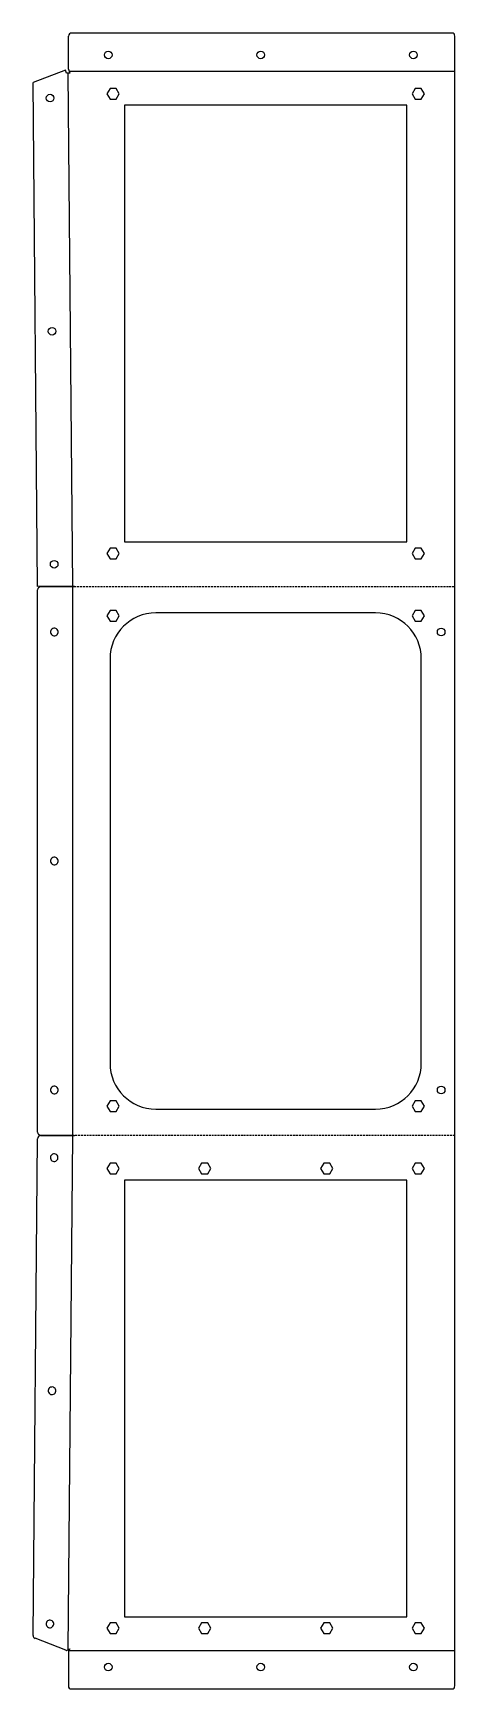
# Model space of a CAD drawing. Header units: millimetres. Extents: x -24 to 252, y -542 to 542.
import ezdxf

# ---------------------------------------------------------------- set-up
doc = ezdxf.new("R2010")
doc.units = ezdxf.units.MM
doc.linetypes.add('HIDDEN', pattern=[1.905, 1.27, -0.635])

msp = doc.modelspace()

# ---------------------------------------------------------------- linework, layer by layer
at = {"color": 7, "linetype": 'Continuous', "lineweight": 25}
for p, q in [((-0.9, 518.7), (-0.8, 540.3)), ((250.4, 542.3), (1.2, 542.3)), ((252.4, -540.3), (252.4, 540.3)), ((-2.8, 518), (-24, 509.8)), ((-21.1, 179.9), (-24, 509.8)), ((-2.1, 516.1), (-2.8, 518)), ((0, 516.1), (-2.1, 516.1)), ((-0.9, 518.7), (0, 516.1)), ((26.4, 506), (24.4, 502.5)), ((24.4, 502.5), (26.4, 499)), ((30.4, 506), (26.4, 506)), ((26.4, 499), (30.4, 499)), ((32.4, 502.5), (30.4, 506)), ((30.4, 499), (32.4, 502.5)), ((226.4, 506), (224.4, 502.5)), ((224.4, 502.5), (226.4, 499)), ((230.4, 506), (226.4, 506)), ((226.4, 499), (230.4, 499)), ((232.4, 502.5), (230.4, 506)), ((230.4, 499), (232.4, 502.5)), ((220.9, 495), (35.9, 495)), ((35.9, 495), (35.9, 209)), ((220.9, 209), (220.9, 495)), ((35.9, 209), (220.9, 209)), ((26.4, 205), (24.4, 201.5)), ((24.4, 201.5), (26.4, 198)), ((30.4, 205), (26.4, 205)), ((26.4, 198), (30.4, 198)), ((32.4, 201.5), (30.4, 205)), ((30.4, 198), (32.4, 201.5)), ((226.4, 205), (224.4, 201.5)), ((224.4, 201.5), (226.4, 198)), ((230.4, 205), (226.4, 205)), ((226.4, 198), (230.4, 198)), ((232.4, 201.5), (230.4, 205)), ((230.4, 198), (232.4, 201.5)), ((3, 180.1), (-21.1, 179.9)), ((-21.1, -177.6), (-21.1, 177.6)), ((3, 179.6), (-19.1, 179.6)), ((3, 180.1), (3, 179.6)), ((26.4, 164), (24.4, 160.5)), ((30.4, 164), (26.4, 164)), ((32.4, 160.5), (30.4, 164)), ((226.4, 164), (224.4, 160.5)), ((230.4, 164), (226.4, 164)), ((232.4, 160.5), (230.4, 164)), ((24.4, 160.5), (26.4, 157)), ((26.4, 157), (30.4, 157)), ((30.4, 157), (32.4, 160.5)), ((200.4, 162.5), (56.4, 162.5)), ((224.4, 160.5), (226.4, 157)), ((226.4, 157), (230.4, 157)), ((230.4, 157), (232.4, 160.5)), ((26.4, 132.5), (26.4, -132.5)), ((230.4, -132.5), (230.4, 132.5)), ((26.4, -157), (24.4, -160.5)), ((24.4, -160.5), (26.4, -164)), ((30.4, -157), (26.4, -157)), ((32.4, -160.5), (30.4, -157)), ((30.4, -164), (32.4, -160.5)), ((56.4, -162.5), (200.4, -162.5)), ((226.4, -157), (224.4, -160.5)), ((224.4, -160.5), (226.4, -164)), ((230.4, -157), (226.4, -157)), ((232.4, -160.5), (230.4, -157)), ((230.4, -164), (232.4, -160.5)), ((26.4, -164), (30.4, -164)), ((226.4, -164), (230.4, -164)), ((-24, -507.2), (-21.1, -181.9)), ((-19.1, -179.6), (3, -179.6)), ((-19.1, -179.9), (3, -180.1)), ((3, -179.6), (3, -180.1)), ((26.4, -198), (24.4, -201.5)), ((24.4, -201.5), (26.4, -205)), ((30.4, -198), (26.4, -198)), ((26.4, -205), (30.4, -205)), ((32.4, -201.5), (30.4, -198)), ((30.4, -205), (32.4, -201.5)), ((86.4, -198), (84.4, -201.5)), ((84.4, -201.5), (86.4, -205)), ((90.4, -198), (86.4, -198)), ((86.4, -205), (90.4, -205)), ((92.4, -201.5), (90.4, -198)), ((90.4, -205), (92.4, -201.5)), ((166.4, -198), (164.4, -201.5)), ((164.4, -201.5), (166.4, -205)), ((170.4, -198), (166.4, -198)), ((166.4, -205), (170.4, -205)), ((172.4, -201.5), (170.4, -198)), ((170.4, -205), (172.4, -201.5)), ((226.4, -198), (224.4, -201.5)), ((224.4, -201.5), (226.4, -205)), ((230.4, -198), (226.4, -198)), ((226.4, -205), (230.4, -205)), ((232.4, -201.5), (230.4, -198)), ((230.4, -205), (232.4, -201.5)), ((35.9, -209), (35.9, -495)), ((220.9, -209), (35.9, -209)), ((220.9, -495), (220.9, -209)), ((35.9, -495), (220.9, -495)), ((-2.6, -516.9), (-22.7, -509.1)), ((26.4, -499), (24.4, -502.5)), ((24.4, -502.5), (26.4, -506)), ((30.4, -499), (26.4, -499)), ((26.4, -506), (30.4, -506)), ((32.4, -502.5), (30.4, -499)), ((30.4, -506), (32.4, -502.5)), ((86.4, -499), (84.4, -502.5)), ((84.4, -502.5), (86.4, -506)), ((90.4, -499), (86.4, -499)), ((86.4, -506), (90.4, -506)), ((92.4, -502.5), (90.4, -499)), ((90.4, -506), (92.4, -502.5)), ((166.4, -499), (164.4, -502.5)), ((164.4, -502.5), (166.4, -506)), ((170.4, -499), (166.4, -499)), ((166.4, -506), (170.4, -506)), ((172.4, -502.5), (170.4, -499)), ((170.4, -506), (172.4, -502.5)), ((226.4, -499), (224.4, -502.5)), ((224.4, -502.5), (226.4, -506)), ((230.4, -499), (226.4, -499)), ((226.4, -506), (230.4, -506)), ((232.4, -502.5), (230.4, -499)), ((230.4, -506), (232.4, -502.5)), ((-2.2, -517), (-2.1, -517.1)), ((-2.1, -517.1), (0, -516.1)), ((-0.9, -518.3), (-0.9, -540.3)), ((1.1, -542.3), (250.4, -542.3))]:
    msp.add_line(p, q, dxfattribs=at)
at = {"color": 7, "linetype": 'Continuous'}
for p, q in [((2, 180.1), (-1, 516.1)), ((-0.5, 517.4), (252.4, 517.4)), ((2, -179.6), (2, 179.6)), ((-1, -516.6), (2, -180.1)), ((252.4, -517.4), (-0.8, -517.4))]:
    msp.add_line(p, q, dxfattribs=at)
at = {"color": 7, "linetype": 'HIDDEN'}
for p, q in [((3, 179.9), (252.4, 179.9)), ((252.4, -179.9), (3, -179.9))]:
    msp.add_line(p, q, dxfattribs=at)
at = {"color": 7, "linetype": 'Continuous', "lineweight": 25}
for centre in [(25.2, 528), (125.2, 528), (225.2, 528), (-12.9, 499.7), (-11.6, 347), (-10.2, 194.4), (243.4, 150), (243.4, -150), (25.2, -528), (125.2, -528), (225.2, -528)]:
    msp.add_circle(centre, 2.5, dxfattribs=at)
for centre, radius, start, end in [((250.4, 540.3), 2, 0, 90), ((1.2, 540.3), 2, 90, 179.8192), ((-19.1, 177.6), 2, 90, 180), ((-10.1, 150), 2.5, 339.1761, 159.3839), ((56.4, 132.5), 30, 90, 180), ((200.4, 132.5), 30, 0, 90), ((-10.1, 150), 2.5, 159.1761, 339.3839), ((-10.1, 0), 2.5, 159.1761, 339.3839), ((-10.1, 0), 2.5, 339.1761, 159.3839), ((56.4, -132.5), 30, 180, 270), ((200.4, -132.5), 30, 270, 0), ((-10.1, -150), 2.5, 159.1761, 339.3839), ((-10.1, -150), 2.5, 339.1761, 159.3839), ((-19.1, -177.6), 2, 180, 270), ((-19.1, -181.9), 2, 89.4891, 179.4891), ((-10.2, -194.3), 2.5, 158.5711, 338.9655), ((-10.2, -194.3), 2.5, 338.5711, 158.9655), ((-11.6, -347), 2.5, 158.5711, 338.9655), ((-11.6, -347), 2.5, 338.5711, 158.9655), ((-13, -499.7), 2.5, 158.5711, 338.9655), ((-13, -499.7), 2.5, 338.5711, 158.9655), ((-22, -507.3), 2, 179.4891, 248.7683), ((-1.8, -515.1), 2, 248.7683, 258.3006), ((1.1, -540.3), 2, 180.1808, 270), ((250.4, -540.3), 2, 270, 360)]:
    msp.add_arc(centre, radius, start, end, dxfattribs=at)
msp.add_open_spline([(0, -516.1), (-0.2, -516.4), (-0.3, -516.6), (-0.5, -516.8), (-0.5, -516.9), (-0.6, -517), (-0.6, -517), (-0.6, -517.1), (-0.6, -517.1), (-0.7, -517.1), (-0.7, -517.1), (-0.8, -517.5), (-0.9, -517.9), (-0.9, -518.3)], degree=3, knots=[0, 0, 0, 0, 0.25, 0.25, 0.375, 0.375, 0.4375, 0.4375, 0.46875, 0.46875, 0.5, 0.5, 1, 1, 1, 1], dxfattribs=at)

doc.saveas('drawing.dxf')
